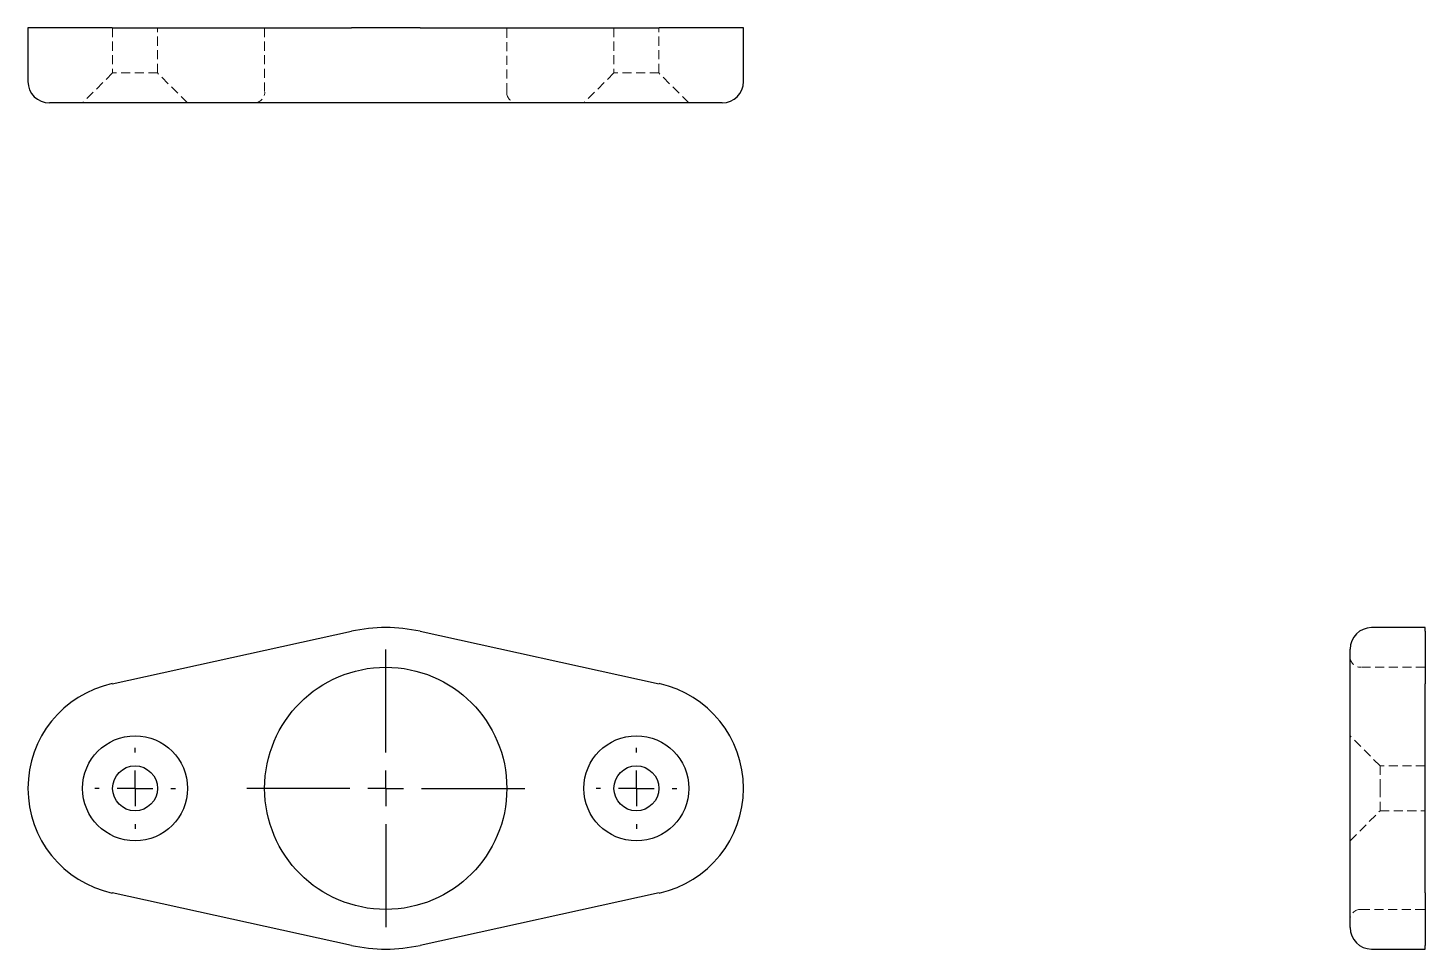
# Model space of a CAD drawing. Header units: millimetres. Extents: x 33 to 228, y 35 to 163.
import ezdxf

# ---------------------------------------------------------------- set-up
doc = ezdxf.new("R2010")
doc.units = ezdxf.units.MM
doc.linetypes.add('HIDDEN', pattern=[1.905, 1.27, -0.635])
doc.layers.add('10', color=7, linetype='Continuous')

# ---------------------------------------------------------------- blocks, each defined once
blk = doc.blocks.new('SW_CENTERMARKSYMBOL_0')
at = {"layer": '10', "color": 0}
for p, q in [((0, 5), (0, 5.64)), ((0, 0), (0, 2.5)), ((-5, 0), (-5.64, 0)), ((0, 0), (-2.5, 0)), ((0, 0), (0, -2.5)), ((0, 0), (2.5, 0)), ((5, 0), (5.64, 0)), ((0, -5), (0, -5.64))]:
    blk.add_line(p, q, dxfattribs=at)
blk = doc.blocks.new('SW_CENTERMARKSYMBOL_1')
at = {"layer": '10', "color": 0}
for p, q in [((0, 5), (0, 5.64)), ((0, 0), (0, 2.5)), ((-5, 0), (-5.64, 0)), ((0, 0), (-2.5, 0)), ((0, 0), (0, -2.5)), ((0, 0), (2.5, 0)), ((5, 0), (5.64, 0)), ((0, -5), (0, -5.64))]:
    blk.add_line(p, q, dxfattribs=at)
blk = doc.blocks.new('SW_CENTERMARKSYMBOL_2')
at = {"layer": '10', "color": 0}
for p, q in [((0, 5), (0, 19.42)), ((0, 0), (0, 2.5)), ((-5, 0), (-19.42, 0)), ((0, 0), (-2.5, 0)), ((0, 0), (0, -2.5)), ((0, 0), (2.5, 0)), ((5, 0), (19.42, 0)), ((0, -5), (0, -19.42))]:
    blk.add_line(p, q, dxfattribs=at)

msp = doc.modelspace()

# ---------------------------------------------------------------- linework, layer by layer
at = {"color": 7, "linetype": 'Continuous', "lineweight": 25}
for p, q in [((33, 163.24), (33, 155.75)), ((44.77, 163.24), (33, 163.24)), ((44.77, 163.24), (78.2, 163.24)), ((87.8, 163.24), (78.2, 163.24)), ((87.8, 163.24), (121.23, 163.24)), ((133, 163.24), (121.23, 163.24)), ((133, 155.75), (133, 163.24)), ((45.41, 152.76), (35.99, 152.76)), ((78.84, 152.76), (45.41, 152.76)), ((87.16, 152.76), (78.84, 152.76)), ((120.59, 152.76), (87.16, 152.76)), ((130.01, 152.76), (120.59, 152.76)), ((44.77, 71.62), (78.2, 78.94)), ((87.8, 78.94), (121.23, 71.62)), ((228.24, 79.46), (220.75, 79.46)), ((228.24, 78.94), (228.24, 79.46)), ((228.24, 78.94), (228.24, 71.62)), ((217.76, 76.01), (217.76, 76.46)), ((217.76, 68.7), (217.76, 76.01)), ((228.24, 42.38), (228.24, 71.62)), ((217.76, 45.3), (217.76, 68.7)), ((217.76, 37.99), (217.76, 45.3)), ((78.2, 35.06), (44.77, 42.38)), ((121.23, 42.38), (87.8, 35.06)), ((228.24, 42.38), (228.24, 35.06)), ((217.76, 37.54), (217.76, 37.99)), ((220.75, 34.54), (228.24, 34.54)), ((228.24, 34.54), (228.24, 35.06))]:
    msp.add_line(p, q, dxfattribs=at)
at = {"color": 7, "linetype": 'HIDDEN', "lineweight": 18}
for p, q in [((44.83, 163.24), (44.83, 156.95)), ((51.11, 156.95), (51.11, 163.24)), ((66.08, 163.24), (66.08, 154.26)), ((99.92, 154.26), (99.92, 163.24)), ((114.89, 163.24), (114.89, 156.95)), ((121.17, 156.95), (121.17, 163.24)), ((44.83, 156.95), (40.63, 152.76)), ((51.11, 156.95), (44.83, 156.95)), ((55.31, 152.76), (51.11, 156.95)), ((114.89, 156.95), (110.69, 152.76)), ((121.17, 156.95), (114.89, 156.95)), ((125.37, 152.76), (121.17, 156.95)), ((228.24, 73.92), (219.26, 73.92)), ((221.95, 60.14), (217.76, 64.34)), ((221.95, 57), (221.95, 60.14)), ((228.24, 60.14), (221.95, 60.14)), ((221.95, 53.86), (221.95, 57)), ((217.76, 49.66), (221.95, 53.86)), ((221.95, 53.86), (228.24, 53.86)), ((219.26, 40.08), (228.24, 40.08))]:
    msp.add_line(p, q, dxfattribs=at)
at = {"color": 7, "linetype": 'Continuous', "lineweight": 25}
for centre, radius in [((83, 57), 16.92), ((47.97, 57), 7.34), ((118.03, 57), 7.34), ((47.97, 57), 3.14), ((118.03, 57), 3.14)]:
    msp.add_circle(centre, radius, dxfattribs=at)
for centre, radius, start, end in [((35.99, 155.75), 2.99, 180, 270), ((130.01, 155.75), 2.99, 270, 0), ((83, 57), 22.46, 77.6622, 102.3378), ((220.75, 76.46), 2.99, 90, 180), ((47.97, 57), 14.97, 102.3378, 257.6622), ((118.03, 57), 14.97, 282.3378, 77.6622), ((220.75, 37.54), 2.99, 180, 270), ((83, 57), 22.46, 257.6622, 282.3378)]:
    msp.add_arc(centre, radius, start, end, dxfattribs=at)
at = {"color": 7, "linetype": 'HIDDEN', "lineweight": 18}
for centre, start, end in [((64.59, 154.26), 270, 0), ((101.41, 154.26), 180, 270), ((219.26, 75.41), 180, 270), ((219.26, 38.59), 90, 180)]:
    msp.add_arc(centre, 1.5, start, end, dxfattribs=at)

# ---------------------------------------------------------------- block references
at = {"layer": '10'}
for name, p in [('SW_CENTERMARKSYMBOL_2', (83, 57)), ('SW_CENTERMARKSYMBOL_0', (47.97, 57)), ('SW_CENTERMARKSYMBOL_1', (118.03, 57))]:
    msp.add_blockref(name, p, dxfattribs=at)

doc.saveas('drawing.dxf')
